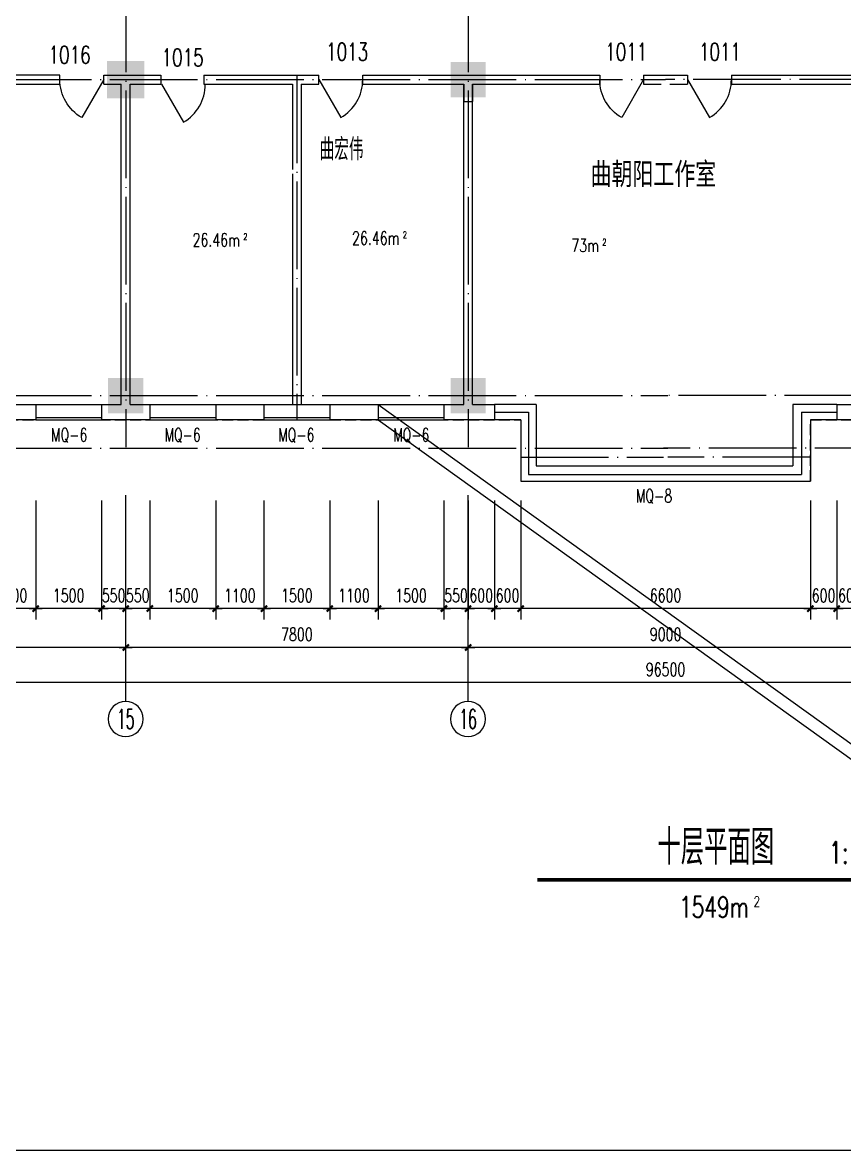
# Model space of a CAD drawing. Extents: x 816818 to 2098601, y 59070 to 390605.
# Drawn here: x 1022350 to 1041075, y 138712 to 164410 of the extents above; entities that cross this region are included whole.
import ezdxf
from ezdxf.enums import TextEntityAlignment as Align

# ---------------------------------------------------------------- set-up
doc = ezdxf.new("R2010")
doc.units = 0
doc.header["$LTSCALE"] = 1000
doc.header["$MEASUREMENT"] = 0
doc.linetypes.add('DASH', pattern=[0.35, 0.25, -0.1])
doc.linetypes.add('DOTE', pattern=[2.42, 2, -0.2, 0.02, -0.2])
doc.layers.get('0').update_dxf_attribs({"linetype": 'CONTINUOUS'})
doc.layers.get('DEFPOINTS').update_dxf_attribs({"linetype": 'CONTINUOUS'})
for name, color, linetype in [('AXIS', 3, 'CONTINUOUS'), ('AXIS_TEXT', 7, 'CONTINUOUS'), ('COLUMN', 7, 'CONTINUOUS'), ('DOTE', 1, 'DOTE'), ('MCB', 30, 'CONTINUOUS'), ('PUB_TEXT', 7, 'CONTINUOUS'), ('WALL', 255, 'CONTINUOUS'), ('WINDOW', 2, 'CONTINUOUS'), ('WINDOW_TEXT', 7, 'CONTINUOUS'), ('和面积', 6, 'DASH'), ('面积注记', 7, 'CONTINUOUS')]:
    doc.layers.add(name, color=color, linetype=linetype)
doc.styles.add('_HZTXT', font='romans.shx', dxfattribs={"width": 0.7, "bigfont": 'z.shx'})
doc.styles.add('COMPLEX', font='COMPLEX')
doc.styles.add('DIM_FONT', font='SIMPLEX.shx', dxfattribs={"width": 0.7})
doc.styles.add('SIMPLEX', font='SIMPLEX.SHX')
doc.styles.add('Z', font='romans', dxfattribs={"width": 0.8, "bigfont": 'z'})
doc.dimstyles.new('AXIS', dxfattribs={"dimtxt": 300, "dimasz": 1, "dimexe": 250, "dimexo": 300, "dimgap": 150, "dimtad": 1, "dimdec": 0, "dimzin": 0, "dimdsep": 46, "dimtxsty": 'DIM_FONT', "dimblk": '_DIMX', "dimcen": 2.5, "dimse1": 1, "dimse2": 1, "dimclrt": 7, "dimadec": 0, "dimazin": 0, "dimtfac": 1, "dimtdec": 0, "dimtix": 1, "dimtmove": 2, "dimatfit": 3, "dimldrblk": '_DIMX', "dimfxl": 1, "dimarcsym": 0})
doc.dimstyles.new('DIMA', dxfattribs={"dimtxt": 300, "dimasz": 1, "dimexe": 250, "dimexo": 300, "dimgap": 150, "dimtad": 1, "dimdec": 0, "dimzin": 0, "dimdsep": 46, "dimtxsty": 'DIM_FONT', "dimblk": '_DIMX', "dimcen": 2.5, "dimse1": 1, "dimclrt": 7, "dimadec": 0, "dimazin": 0, "dimtfac": 1, "dimtdec": 0, "dimtix": 1, "dimtmove": 2, "dimatfit": 3, "dimldrblk": '_DIMX', "dimfxl": 1, "dimarcsym": 0})
doc.dimstyles.new('DIMB', dxfattribs={"dimtxt": 300, "dimasz": 1, "dimexe": 250, "dimexo": 300, "dimgap": 150, "dimtad": 1, "dimdec": 0, "dimzin": 0, "dimdsep": 46, "dimtxsty": 'DIM_FONT', "dimblk": '_DIMX', "dimcen": 2.5, "dimse2": 1, "dimclrt": 7, "dimadec": 0, "dimazin": 0, "dimtfac": 1, "dimtdec": 0, "dimtix": 1, "dimtmove": 2, "dimatfit": 3, "dimldrblk": '_DIMX', "dimfxl": 1, "dimarcsym": 0})
doc.dimstyles.new('DIMN', dxfattribs={"dimtxt": 300, "dimasz": 1, "dimexe": 250, "dimexo": 300, "dimgap": 150, "dimtad": 1, "dimdec": 0, "dimzin": 0, "dimdsep": 46, "dimtxsty": 'DIM_FONT', "dimblk": '_DIMX', "dimcen": 2.5, "dimclrt": 7, "dimadec": 0, "dimazin": 0, "dimtfac": 1, "dimtdec": 0, "dimtix": 1, "dimtmove": 2, "dimatfit": 3, "dimldrblk": '_DIMX', "dimfxl": 1, "dimarcsym": 0})

# ---------------------------------------------------------------- blocks, each defined once
blk = doc.blocks.new('_DBLK')
blk.add_line((-0.5, 0), (0, -0.866))
blk.add_arc((-0.5, 0), 1, 300, 0)
at = {"layer": 'WINDOW_TEXT', "style": 'SIMPLEX', "flags": 9}
blk.add_attdef('A', text='', height=1, dxfattribs=at).set_placement((0, 1.5), align=Align.MIDDLE)
blk = doc.blocks.new('_AXISO')
blk.add_circle((0, 0), 0.5)
at = {"layer": 'AXIS_TEXT', "style": 'COMPLEX', "width": 1.041667}
blk.add_attdef('A', text='', height=0.56, dxfattribs=at).set_placement((-0.25, -0.28), (0.25, -0.28), align=Align.FIT)
blk = doc.blocks.new('_DIMX')
blk.add_line((-150, 0), (150, 0))
at = {"const_width": 50}
blk.add_lwpolyline([(-70, -70), (70, 70)], dxfattribs=at)
blk = doc.blocks.new('*D1098')
at = {"layer": 'AXIS', "color": 0, "lineweight": -2}
blk.add_line((1041500, 150171), (1032502, 150171), dxfattribs=at)
at = {"layer": 'DEFPOINTS', "color": 0}
for p in [(1032501, 153645), (1041501, 153645), (1032501, 150171)]:
    blk.add_point(p, dxfattribs=at)
at = {"layer": 'AXIS', "color": 0, "lineweight": -2, "rotation": 180}
blk.add_blockref('_DIMX', (1032501, 150171), dxfattribs=at)
at = {"layer": 'AXIS', "color": 0, "lineweight": -2}
blk.add_blockref('_DIMX', (1041501, 150171), dxfattribs=at)
at = {"layer": 'AXIS', "color": 7, "insert": (1037001, 150471), "char_height": 300, "attachment_point": 5, "style": 'DIM_FONT'}
blk.add_mtext('9000', dxfattribs=at)
blk = doc.blocks.new('*D1099')
at = {"layer": 'AXIS', "color": 0, "lineweight": -2}
blk.add_line((1032500, 150171), (1024702, 150171), dxfattribs=at)
at = {"layer": 'DEFPOINTS', "color": 0}
for p in [(1024701, 153645), (1032501, 153645), (1024701, 150171)]:
    blk.add_point(p, dxfattribs=at)
at = {"layer": 'AXIS', "color": 0, "lineweight": -2, "rotation": 180}
blk.add_blockref('_DIMX', (1024701, 150171), dxfattribs=at)
at = {"layer": 'AXIS', "color": 0, "lineweight": -2}
blk.add_blockref('_DIMX', (1032501, 150171), dxfattribs=at)
at = {"layer": 'AXIS', "color": 7, "insert": (1028601, 150471), "char_height": 300, "attachment_point": 5, "style": 'DIM_FONT'}
blk.add_mtext('7800', dxfattribs=at)
blk = doc.blocks.new('*D1100')
at = {"layer": 'AXIS', "color": 0, "lineweight": -2}
blk.add_line((1024700, 150171), (1016902, 150171), dxfattribs=at)
at = {"layer": 'DEFPOINTS', "color": 0}
for p in [(1016901, 153645), (1024701, 153645), (1016901, 150171)]:
    blk.add_point(p, dxfattribs=at)
at = {"layer": 'AXIS', "color": 0, "lineweight": -2, "rotation": 180}
blk.add_blockref('_DIMX', (1016901, 150171), dxfattribs=at)
at = {"layer": 'AXIS', "color": 0, "lineweight": -2}
blk.add_blockref('_DIMX', (1024701, 150171), dxfattribs=at)
at = {"layer": 'AXIS', "color": 7, "insert": (1020801, 150471), "char_height": 300, "attachment_point": 5, "style": 'DIM_FONT'}
blk.add_mtext('7800', dxfattribs=at)
blk = doc.blocks.new('*D1105')
at = {"layer": 'AXIS', "color": 0, "lineweight": -2}
for p, q in [((988750, 153345), (988750, 149121)), ((1085250, 153345), (1085250, 149121)), ((1085249, 149371), (988751, 149371))]:
    blk.add_line(p, q, dxfattribs=at)
at = {"layer": 'DEFPOINTS', "color": 0}
for p in [(988750, 153645), (1085250, 153645), (988750, 149371)]:
    blk.add_point(p, dxfattribs=at)
at = {"layer": 'AXIS', "color": 0, "lineweight": -2, "rotation": 180}
blk.add_blockref('_DIMX', (988750, 149371), dxfattribs=at)
at = {"layer": 'AXIS', "color": 0, "lineweight": -2}
blk.add_blockref('_DIMX', (1085250, 149371), dxfattribs=at)
at = {"layer": 'AXIS', "color": 7, "insert": (1037000, 149671), "char_height": 300, "attachment_point": 5, "style": 'DIM_FONT'}
blk.add_mtext('96500', dxfattribs=at)
blk = doc.blocks.new('*D1106')
at = {"layer": 'AXIS', "color": 0, "lineweight": -2}
for p, q in [((1025250, 153522), (1025250, 150807)), ((1024700, 151057), (1024699, 151057)), ((1025250, 151057), (1024701, 151057)), ((1025251, 151057), (1025252, 151057))]:
    blk.add_line(p, q, dxfattribs=at)
at = {"layer": 'DEFPOINTS', "color": 0}
for p in [(1024701, 153822), (1025250, 153822), (1024701, 151057)]:
    blk.add_point(p, dxfattribs=at)
at = {"layer": 'AXIS', "color": 0, "lineweight": -2}
blk.add_blockref('_DIMX', (1024701, 151057), dxfattribs=at)
at = {"layer": 'AXIS', "color": 0, "lineweight": -2, "rotation": 180}
blk.add_blockref('_DIMX', (1025250, 151057), dxfattribs=at)
at = {"layer": 'AXIS', "color": 7, "insert": (1024975, 151357), "char_height": 300, "attachment_point": 5, "style": 'DIM_FONT'}
blk.add_mtext('550', dxfattribs=at)
blk = doc.blocks.new('*D1107')
at = {"layer": 'AXIS', "color": 0, "lineweight": -2}
for p, q in [((1022650, 153522), (1022650, 150807)), ((1024150, 153522), (1024150, 150807)), ((1024149, 151057), (1022651, 151057))]:
    blk.add_line(p, q, dxfattribs=at)
at = {"layer": 'DEFPOINTS', "color": 0}
for p in [(1022650, 153822), (1024150, 153822), (1022650, 151057)]:
    blk.add_point(p, dxfattribs=at)
at = {"layer": 'AXIS', "color": 0, "lineweight": -2, "rotation": 180}
blk.add_blockref('_DIMX', (1022650, 151057), dxfattribs=at)
at = {"layer": 'AXIS', "color": 0, "lineweight": -2}
blk.add_blockref('_DIMX', (1024150, 151057), dxfattribs=at)
at = {"layer": 'AXIS', "color": 7, "insert": (1023400, 151357), "char_height": 300, "attachment_point": 5, "style": 'DIM_FONT'}
blk.add_mtext('1500', dxfattribs=at)
blk = doc.blocks.new('*D1114')
at = {"layer": 'AXIS', "color": 0, "lineweight": -2}
for p, q in [((1024150, 153522), (1024150, 150807)), ((1024149, 151057), (1024148, 151057)), ((1024701, 151057), (1024150, 151057)), ((1024702, 151057), (1024703, 151057))]:
    blk.add_line(p, q, dxfattribs=at)
at = {"layer": 'DEFPOINTS', "color": 0}
for p in [(1024150, 153822), (1024701, 153822), (1024150, 151057)]:
    blk.add_point(p, dxfattribs=at)
at = {"layer": 'AXIS', "color": 0, "lineweight": -2}
blk.add_blockref('_DIMX', (1024150, 151057), dxfattribs=at)
at = {"layer": 'AXIS', "color": 0, "lineweight": -2, "rotation": 180}
blk.add_blockref('_DIMX', (1024701, 151057), dxfattribs=at)
at = {"layer": 'AXIS', "color": 7, "insert": (1024425, 151357), "char_height": 300, "attachment_point": 5, "style": 'DIM_FONT'}
blk.add_mtext('550', dxfattribs=at)
blk = doc.blocks.new('*D1136')
at = {"layer": 'AXIS', "color": 0, "lineweight": -2}
for p, q in [((1040300, 153522), (1040300, 150807)), ((1040900, 153522), (1040900, 150807)), ((1040299, 151057), (1040298, 151057)), ((1040900, 151057), (1040300, 151057)), ((1040901, 151057), (1040902, 151057))]:
    blk.add_line(p, q, dxfattribs=at)
at = {"layer": 'DEFPOINTS', "color": 0}
for p in [(1040300, 153822), (1040900, 153822), (1040300, 151057)]:
    blk.add_point(p, dxfattribs=at)
at = {"layer": 'AXIS', "color": 0, "lineweight": -2}
blk.add_blockref('_DIMX', (1040300, 151057), dxfattribs=at)
at = {"layer": 'AXIS', "color": 0, "lineweight": -2, "rotation": 180}
blk.add_blockref('_DIMX', (1040900, 151057), dxfattribs=at)
at = {"layer": 'AXIS', "color": 7, "insert": (1040600, 151357), "char_height": 300, "attachment_point": 5, "style": 'DIM_FONT'}
blk.add_mtext('600', dxfattribs=at)
blk = doc.blocks.new('*D1137')
at = {"layer": 'AXIS', "color": 0, "lineweight": -2}
for p, q in [((1040900, 153522), (1040900, 150807)), ((1041500, 153522), (1041500, 150807)), ((1040899, 151057), (1040898, 151057)), ((1041500, 151057), (1040900, 151057)), ((1041501, 151057), (1041502, 151057))]:
    blk.add_line(p, q, dxfattribs=at)
at = {"layer": 'DEFPOINTS', "color": 0}
for p in [(1040900, 153822), (1041500, 153822), (1040900, 151057)]:
    blk.add_point(p, dxfattribs=at)
at = {"layer": 'AXIS', "color": 0, "lineweight": -2}
blk.add_blockref('_DIMX', (1040900, 151057), dxfattribs=at)
at = {"layer": 'AXIS', "color": 0, "lineweight": -2, "rotation": 180}
blk.add_blockref('_DIMX', (1041500, 151057), dxfattribs=at)
at = {"layer": 'AXIS', "color": 7, "insert": (1041200, 151357), "char_height": 300, "attachment_point": 5, "style": 'DIM_FONT'}
blk.add_mtext('600', dxfattribs=at)
blk = doc.blocks.new('*D1138')
at = {"layer": 'AXIS', "color": 0, "lineweight": -2}
for p, q in [((1032500, 153522), (1032500, 150807)), ((1033100, 153522), (1033100, 150807)), ((1032499, 151057), (1032498, 151057)), ((1033100, 151057), (1032500, 151057)), ((1033101, 151057), (1033102, 151057))]:
    blk.add_line(p, q, dxfattribs=at)
at = {"layer": 'DEFPOINTS', "color": 0}
for p in [(1032500, 153822), (1033100, 153822), (1032500, 151057)]:
    blk.add_point(p, dxfattribs=at)
at = {"layer": 'AXIS', "color": 0, "lineweight": -2}
blk.add_blockref('_DIMX', (1032500, 151057), dxfattribs=at)
at = {"layer": 'AXIS', "color": 0, "lineweight": -2, "rotation": 180}
blk.add_blockref('_DIMX', (1033100, 151057), dxfattribs=at)
at = {"layer": 'AXIS', "color": 7, "insert": (1032800, 151357), "char_height": 300, "attachment_point": 5, "style": 'DIM_FONT'}
blk.add_mtext('600', dxfattribs=at)
blk = doc.blocks.new('*D1139')
at = {"layer": 'AXIS', "color": 0, "lineweight": -2}
for p, q in [((1030450, 153522), (1030450, 150807)), ((1031950, 153522), (1031950, 150807)), ((1031949, 151057), (1030451, 151057))]:
    blk.add_line(p, q, dxfattribs=at)
at = {"layer": 'DEFPOINTS', "color": 0}
for p in [(1030450, 153822), (1031950, 153822), (1030450, 151057)]:
    blk.add_point(p, dxfattribs=at)
at = {"layer": 'AXIS', "color": 0, "lineweight": -2, "rotation": 180}
blk.add_blockref('_DIMX', (1030450, 151057), dxfattribs=at)
at = {"layer": 'AXIS', "color": 0, "lineweight": -2}
blk.add_blockref('_DIMX', (1031950, 151057), dxfattribs=at)
at = {"layer": 'AXIS', "color": 7, "insert": (1031200, 151357), "char_height": 300, "attachment_point": 5, "style": 'DIM_FONT'}
blk.add_mtext('1500', dxfattribs=at)
blk = doc.blocks.new('*D1140')
at = {"layer": 'AXIS', "color": 0, "lineweight": -2}
for p, q in [((1031950, 153522), (1031950, 150807)), ((1032500, 153522), (1032500, 150807)), ((1031949, 151057), (1031948, 151057)), ((1032500, 151057), (1031950, 151057)), ((1032501, 151057), (1032502, 151057))]:
    blk.add_line(p, q, dxfattribs=at)
at = {"layer": 'DEFPOINTS', "color": 0}
for p in [(1031950, 153822), (1032500, 153822), (1031950, 151057)]:
    blk.add_point(p, dxfattribs=at)
at = {"layer": 'AXIS', "color": 0, "lineweight": -2}
blk.add_blockref('_DIMX', (1031950, 151057), dxfattribs=at)
at = {"layer": 'AXIS', "color": 0, "lineweight": -2, "rotation": 180}
blk.add_blockref('_DIMX', (1032500, 151057), dxfattribs=at)
at = {"layer": 'AXIS', "color": 7, "insert": (1032225, 151357), "char_height": 300, "attachment_point": 5, "style": 'DIM_FONT'}
blk.add_mtext('550', dxfattribs=at)
blk = doc.blocks.new('*D1150')
at = {"layer": 'AXIS', "color": 0, "lineweight": -2}
for p, q in [((1021550, 153522), (1021550, 150807)), ((1022650, 153522), (1022650, 150807)), ((1022649, 151057), (1021551, 151057))]:
    blk.add_line(p, q, dxfattribs=at)
at = {"layer": 'DEFPOINTS', "color": 0}
for p in [(1021550, 153822), (1022650, 153822), (1021550, 151057)]:
    blk.add_point(p, dxfattribs=at)
at = {"layer": 'AXIS', "color": 0, "lineweight": -2, "rotation": 180}
blk.add_blockref('_DIMX', (1021550, 151057), dxfattribs=at)
at = {"layer": 'AXIS', "color": 0, "lineweight": -2}
blk.add_blockref('_DIMX', (1022650, 151057), dxfattribs=at)
at = {"layer": 'AXIS', "color": 7, "insert": (1022100, 151357), "char_height": 300, "attachment_point": 5, "style": 'DIM_FONT'}
blk.add_mtext('1100', dxfattribs=at)
blk = doc.blocks.new('*D1153')
at = {"layer": 'AXIS', "color": 0, "lineweight": -2}
for p, q in [((1025250, 153522), (1025250, 150807)), ((1026750, 153522), (1026750, 150807)), ((1026749, 151057), (1025251, 151057))]:
    blk.add_line(p, q, dxfattribs=at)
at = {"layer": 'DEFPOINTS', "color": 0}
for p in [(1025250, 153822), (1026750, 153822), (1025250, 151057)]:
    blk.add_point(p, dxfattribs=at)
at = {"layer": 'AXIS', "color": 0, "lineweight": -2, "rotation": 180}
blk.add_blockref('_DIMX', (1025250, 151057), dxfattribs=at)
at = {"layer": 'AXIS', "color": 0, "lineweight": -2}
blk.add_blockref('_DIMX', (1026750, 151057), dxfattribs=at)
at = {"layer": 'AXIS', "color": 7, "insert": (1026000, 151357), "char_height": 300, "attachment_point": 5, "style": 'DIM_FONT'}
blk.add_mtext('1500', dxfattribs=at)
blk = doc.blocks.new('*D1154')
at = {"layer": 'AXIS', "color": 0, "lineweight": -2}
for p, q in [((1026750, 153522), (1026750, 150807)), ((1027850, 153522), (1027850, 150807)), ((1027849, 151057), (1026751, 151057))]:
    blk.add_line(p, q, dxfattribs=at)
at = {"layer": 'DEFPOINTS', "color": 0}
for p in [(1026750, 153822), (1027850, 153822), (1026750, 151057)]:
    blk.add_point(p, dxfattribs=at)
at = {"layer": 'AXIS', "color": 0, "lineweight": -2, "rotation": 180}
blk.add_blockref('_DIMX', (1026750, 151057), dxfattribs=at)
at = {"layer": 'AXIS', "color": 0, "lineweight": -2}
blk.add_blockref('_DIMX', (1027850, 151057), dxfattribs=at)
at = {"layer": 'AXIS', "color": 7, "insert": (1027300, 151357), "char_height": 300, "attachment_point": 5, "style": 'DIM_FONT'}
blk.add_mtext('1100', dxfattribs=at)
blk = doc.blocks.new('*D1155')
at = {"layer": 'AXIS', "color": 0, "lineweight": -2}
for p, q in [((1027850, 153522), (1027850, 150807)), ((1029350, 153522), (1029350, 150807)), ((1029349, 151057), (1027851, 151057))]:
    blk.add_line(p, q, dxfattribs=at)
at = {"layer": 'DEFPOINTS', "color": 0}
for p in [(1027850, 153822), (1029350, 153822), (1027850, 151057)]:
    blk.add_point(p, dxfattribs=at)
at = {"layer": 'AXIS', "color": 0, "lineweight": -2, "rotation": 180}
blk.add_blockref('_DIMX', (1027850, 151057), dxfattribs=at)
at = {"layer": 'AXIS', "color": 0, "lineweight": -2}
blk.add_blockref('_DIMX', (1029350, 151057), dxfattribs=at)
at = {"layer": 'AXIS', "color": 7, "insert": (1028600, 151357), "char_height": 300, "attachment_point": 5, "style": 'DIM_FONT'}
blk.add_mtext('1500', dxfattribs=at)
blk = doc.blocks.new('*D1156')
at = {"layer": 'AXIS', "color": 0, "lineweight": -2}
for p, q in [((1029350, 153522), (1029350, 150807)), ((1030450, 153522), (1030450, 150807)), ((1030449, 151057), (1029351, 151057))]:
    blk.add_line(p, q, dxfattribs=at)
at = {"layer": 'DEFPOINTS', "color": 0}
for p in [(1029350, 153822), (1030450, 153822), (1029350, 151057)]:
    blk.add_point(p, dxfattribs=at)
at = {"layer": 'AXIS', "color": 0, "lineweight": -2, "rotation": 180}
blk.add_blockref('_DIMX', (1029350, 151057), dxfattribs=at)
at = {"layer": 'AXIS', "color": 0, "lineweight": -2}
blk.add_blockref('_DIMX', (1030450, 151057), dxfattribs=at)
at = {"layer": 'AXIS', "color": 7, "insert": (1029900, 151357), "char_height": 300, "attachment_point": 5, "style": 'DIM_FONT'}
blk.add_mtext('1100', dxfattribs=at)
blk = doc.blocks.new('_FZH')
blk.add_solid([(-0.5, -0.5), (0.5, -0.5), (-0.5, 0.5), (0.5, 0.5)])
blk = doc.blocks.new('*D1307')
at = {"layer": 'AXIS', "color": 0, "lineweight": -2}
for p, q in [((1033100, 153522), (1033100, 150807)), ((1033700, 153522), (1033700, 150807)), ((1033099, 151057), (1033098, 151057)), ((1033700, 151057), (1033100, 151057)), ((1033701, 151057), (1033702, 151057))]:
    blk.add_line(p, q, dxfattribs=at)
at = {"layer": 'DEFPOINTS', "color": 0}
for p in [(1033100, 153822), (1033700, 153822), (1033100, 151057)]:
    blk.add_point(p, dxfattribs=at)
at = {"layer": 'AXIS', "color": 0, "lineweight": -2}
blk.add_blockref('_DIMX', (1033100, 151057), dxfattribs=at)
at = {"layer": 'AXIS', "color": 0, "lineweight": -2, "rotation": 180}
blk.add_blockref('_DIMX', (1033700, 151057), dxfattribs=at)
at = {"layer": 'AXIS', "color": 7, "insert": (1033400, 151357), "char_height": 300, "attachment_point": 5, "style": 'DIM_FONT'}
blk.add_mtext('600', dxfattribs=at)
blk = doc.blocks.new('*D1308')
at = {"layer": 'AXIS', "color": 0, "lineweight": -2}
for p, q in [((1033700, 153522), (1033700, 150807)), ((1040300, 153522), (1040300, 150807)), ((1040299, 151057), (1033701, 151057))]:
    blk.add_line(p, q, dxfattribs=at)
at = {"layer": 'DEFPOINTS', "color": 0}
for p in [(1033700, 153822), (1040300, 153822), (1033700, 151057)]:
    blk.add_point(p, dxfattribs=at)
at = {"layer": 'AXIS', "color": 0, "lineweight": -2, "rotation": 180}
blk.add_blockref('_DIMX', (1033700, 151057), dxfattribs=at)
at = {"layer": 'AXIS', "color": 0, "lineweight": -2}
blk.add_blockref('_DIMX', (1040300, 151057), dxfattribs=at)
at = {"layer": 'AXIS', "color": 7, "insert": (1037000, 151357), "char_height": 300, "attachment_point": 5, "style": 'DIM_FONT'}
blk.add_mtext('6600', dxfattribs=at)

msp = doc.modelspace()

# ---------------------------------------------------------------- linework, layer by layer
at = {"layer": 'AXIS'}
for p, q in [((1024700.5, 148941.6), (1024700.5, 153645.1)), ((1032500.5, 148941.6), (1032500.5, 153645.1))]:
    msp.add_line(p, q, dxfattribs=at)
at = {"layer": 'DOTE'}
for p, q in [((1024700.4, 177382.5), (1024700.4, 154734.9)), ((1032500.4, 177382.5), (1032500.4, 154734.9)), ((1028600.4, 163209.4), (1028600.4, 155359.4)), ((985618.5, 163109.4), (1037000.4, 163109.4)), ((1046888.1, 163109.4), (1037000.4, 163109.4)), ((985618.5, 155909.4), (1037050.4, 155909.4)), ((1092531.4, 155909.4), (1037050.4, 155909.4)), ((985618.5, 154709.4), (1037050.4, 154709.4)), ((1088382.3, 154709.4), (1036950.4, 154709.4)), ((1033700.4, 154509.4), (1036950.4, 154509.4)), ((1040300.4, 154509.4), (1037050.4, 154509.4))]:
    msp.add_line(p, q, dxfattribs=at)
at = {"layer": 'MCB'}
for p, q in [((1025499.9, 163209.4), (1025499.9, 163009.4)), ((1026482.1, 163209.4), (1026482.1, 163009.4)), ((1026750.4, 163009.4), (1028200.7, 163009.4)), ((1028500.4, 160709.4), (1028500.4, 159709.4)), ((1028700.4, 160709.4), (1028700.4, 159709.4))]:
    msp.add_line(p, q, dxfattribs=at)
msp.add_lwpolyline([(978483, 185234.9), (1095252.8, 185234.9), (1095252.8, 138712.1), (978483, 138712.1)], close=True, dxfattribs=at)
at = {"layer": 'WALL'}
for p, q in [((1023200.4, 163209.4), (1018400.4, 163209.4)), ((1023200.4, 163009.4), (1023200.4, 163209.4)), ((1024200.4, 163209.4), (1025499.9, 163209.4)), ((1024200.4, 163009.4), (1024200.4, 163209.4)), ((1026482.1, 163209.4), (1029100.4, 163209.4)), ((1029100.4, 163009.4), (1029100.4, 163209.4)), ((1030100.4, 163009.4), (1030100.4, 163209.4)), ((1030100.4, 163209.4), (1035500.4, 163209.4)), ((1035500.4, 163209.4), (1035500.4, 163009.4)), ((1036500.4, 163209.4), (1037500.4, 163209.4)), ((1036500.4, 163209.4), (1036500.4, 163009.4)), ((1037500.4, 163209.4), (1037500.4, 163009.4)), ((1038500.4, 163209.4), (1038500.4, 163009.4)), ((1038500.4, 163209.4), (1043900.4, 163209.4)), ((1018400.4, 163009.4), (1023200.4, 163009.4)), ((1024200.4, 163009.4), (1024600.4, 163009.4)), ((1024600.4, 155709.4), (1024600.4, 163009.4)), ((1024800.4, 155709.4), (1024800.4, 163009.4)), ((1024800.4, 163009.4), (1025499.9, 163009.4)), ((1026482.1, 163009.4), (1026750.4, 163009.4)), ((1026850.4, 163009.4), (1028100.7, 163009.4)), ((1028200.7, 163009.4), (1028500.7, 163009.4)), ((1028500.4, 163009.4), (1028500.4, 161059.4)), ((1028500.7, 163009.4), (1028500.7, 162909.4)), ((1028700.4, 163009.4), (1028700.4, 160709.4)), ((1028700.4, 163009.4), (1029100.4, 163009.4)), ((1030100.4, 163009.4), (1032400.4, 163009.4)), ((1032400.4, 163009.4), (1032400.4, 162609.4)), ((1032400.4, 155709.4), (1032400.4, 163009.4)), ((1032600.4, 163009.4), (1032600.4, 162609.4)), ((1032600.4, 163009.4), (1035500.4, 163009.4)), ((1032600.4, 155709.4), (1032600.4, 163009.4)), ((1036500.4, 163009.4), (1036900.4, 163009.4)), ((1037100.4, 163009.4), (1037500.4, 163009.4)), ((1038500.4, 163009.4), (1041400.4, 163009.4)), ((1032400.4, 162609.4), (1032600.4, 162609.4)), ((1028500.4, 160959.4), (1028500.4, 160709.4)), ((1028500.4, 159709.4), (1028500.4, 155709.4)), ((1028700.4, 159709.4), (1028700.4, 155709.4)), ((1021550.4, 155709.4), (1022650.4, 155709.4)), ((1022650.4, 155709.4), (1022650.4, 155359.4)), ((1024150.4, 155709.4), (1024150.4, 155359.4)), ((1024150.4, 155709.4), (1024600.4, 155709.4)), ((1024800.4, 155709.4), (1025250.4, 155709.4)), ((1025250.4, 155709.4), (1025250.4, 155359.4)), ((1026750.4, 155709.4), (1026750.4, 155359.4)), ((1026750.4, 155709.4), (1027850.4, 155709.4)), ((1027850.4, 155709.4), (1027850.4, 155359.4)), ((1029350.4, 155709.4), (1029350.4, 155359.4)), ((1029350.4, 155709.4), (1030450.4, 155709.4)), ((1030450.4, 155709.4), (1030450.4, 155359.4)), ((1031950.4, 155709.4), (1031950.4, 155359.4)), ((1031950.4, 155709.4), (1032400.4, 155709.4)), ((1032600.4, 155709.4), (1033100.4, 155709.4)), ((1033100.4, 155709.4), (1033100.4, 155359.4)), ((1040900.4, 155709.4), (1041400.4, 155709.4)), ((1040900.4, 155709.4), (1040900.4, 155359.4)), ((1022650.4, 155359.4), (1021550.4, 155359.4)), ((1025250.4, 155359.4), (1024150.4, 155359.4)), ((1027850.4, 155359.4), (1026750.4, 155359.4)), ((1030450.4, 155359.4), (1029350.4, 155359.4)), ((1033100.4, 155359.4), (1031950.4, 155359.4)), ((1042050.4, 155359.4), (1040900.4, 155359.4))]:
    msp.add_line(p, q, dxfattribs=at)
at = {"layer": 'WINDOW'}
for p, q in [((1022650.4, 155709.4), (1024150.4, 155709.4)), ((1025250.4, 155709.4), (1026750.4, 155709.4)), ((1027850.4, 155709.4), (1029350.4, 155709.4)), ((1030450.4, 155709.4), (1044598.1, 145555)), ((1030450.4, 155709.4), (1031950.4, 155709.4)), ((1034050.4, 155709.4), (1033100.4, 155709.4)), ((1033100.4, 155534.4), (1033875.4, 155534.4)), ((1033875.4, 155534.4), (1033875.4, 154109.4)), ((1034050.4, 155709.4), (1034050.4, 154308.4)), ((1039900.4, 155709.4), (1039900.4, 154308.4)), ((1040900.4, 155709.4), (1039900.4, 155709.4)), ((1040100.4, 155534.4), (1040100.4, 154109.4)), ((1040100.4, 155534.4), (1040900.4, 155534.4)), ((1022650.4, 155409.4), (1024150.4, 155409.4)), ((1022650.4, 155359.4), (1024150.4, 155359.4)), ((1025250.4, 155409.4), (1026750.4, 155409.4)), ((1025250.4, 155359.4), (1026750.4, 155359.4)), ((1027850.4, 155409.4), (1029350.4, 155409.4)), ((1027850.4, 155359.4), (1029350.4, 155359.4)), ((1030450.4, 155409.4), (1031950.4, 155409.4)), ((1030450.4, 155359.4), (1044598.1, 145205)), ((1030450.4, 155359.4), (1031950.4, 155359.4)), ((1033700.4, 155359.4), (1033100.4, 155359.4)), ((1033700.4, 155359.4), (1033700.4, 153959.4)), ((1040300.4, 155359.4), (1040300.4, 153959.4)), ((1040900.4, 155359.4), (1040300.4, 155359.4)), ((1034050.4, 154308.4), (1039900.4, 154308.4)), ((1033700.4, 153959.4), (1040300.4, 153959.4)), ((1033875.4, 154109.4), (1040100.4, 154109.4))]:
    msp.add_line(p, q, dxfattribs=at)
msp.add_lwpolyline([(1040300.4, 155359.4), (1040300.4, 153959.4)], dxfattribs=at)
at = {"layer": 'WINDOW', "const_width": 80}
msp.add_lwpolyline([(1034077.8, 144876.8), (1042467.1, 144876.8)], dxfattribs=at)
at = {"layer": '和面积'}
msp.add_lwpolyline([(1013600.4, 155359.4), (1033700.4, 155359.4), (1033700.4, 153959.4), (1040300.4, 153959.4), (1040300.4, 155359.4), (1060400.4, 155359.4), (1060400.2, 154159.4), (1064000.4, 154159.4), (1064000.4, 153859.4), (1065800.4, 153859.4), (1065800.4, 154159.4), (1069400.4, 154159.4), (1069400.4, 155359.4), (1077150.4, 155359.4), (1077150.4, 156559.4), (1085500.4, 156559.4), (1085500.4, 171209.4), (1076050.4, 171209.4), (1076050.4, 166659.4), (1061550.5, 166659.4), (1061550.5, 174809.4), (1056700.4, 174809.4), (1056700.4, 173609.4), (1017300.4, 173609.4)], dxfattribs=at)

# ---------------------------------------------------------------- block references
at = {"layer": 'AXIS'}
ref = msp.add_blockref('_AXISO', (1024700.5, 148541.6), dxfattribs=dict(at, xscale=-800, yscale=800, zscale=800, rotation=180))
ref.add_attrib('A', '15', dxfattribs={"layer": 'AXIS_TEXT', "height": 448, "style": 'COMPLEX', "width": 0.646552}).set_placement((1024500.5, 148317.6), (1024900.5, 148317.6), align=Align.FIT)
ref = msp.add_blockref('_AXISO', (1032500.5, 148541.6), dxfattribs=dict(at, xscale=-800, yscale=800, zscale=800, rotation=180))
ref.add_attrib('A', '16', dxfattribs={"layer": 'AXIS_TEXT', "height": 448, "style": 'COMPLEX', "width": 0.646552}).set_placement((1032300.5, 148317.6), (1032700.5, 148317.6), align=Align.FIT)
at = {"layer": 'COLUMN', "zscale": 600}
for p, xscale, yscale in [((1024700.4, 163109.4), 850, 850), ((1032500.4, 163109.4), 800, 800), ((1024700.4, 155909.4), 800, 800), ((1032500.4, 155909.4), 800, 800)]:
    msp.add_blockref('_FZH', p, dxfattribs=dict(at, xscale=xscale, yscale=yscale))
at = {"layer": 'WINDOW', "yscale": 1000, "zscale": 1000}
for p, xscale in [((1023700.4, 163109.4), -1000), ((1026013.4, 163002.6), 1000), ((1029600.4, 163109.4), 1000), ((1036000.4, 163109.4), -1000), ((1038000.4, 163109.4), 1000)]:
    msp.add_blockref('_DBLK', p, dxfattribs=dict(at, xscale=xscale))

# ---------------------------------------------------------------- texts
at = {"layer": 'MCB', "style": 'Z', "width": 0.7}
for s, p in [('MQ-6', (1022999.1, 154867.7)), ('MQ-6', (1025582.9, 154867.7)), ('MQ-6', (1028173.3, 154867.7)), ('MQ-6', (1030792.5, 154867.7)), ('MQ-8', (1036324.2, 153478.2))]:
    msp.add_text(s, height=300, dxfattribs=at).set_placement(p)
at = {"layer": 'MCB', "attachment_point": 1, "style": 'DIM_FONT'}
for s, insert, char_height, width in [('{\\C0;1016}', (1022941.7, 163874.3), 400, 1688.088), ('{\\C0;1015}', (1025516.3, 163814.9), 400, 1688.088), ('{\\C0;1013}', (1029265, 163944.5), 400, 1688.088), ('{\\C0;1011}', (1035624.4, 163942.1), 400, 1688.088), ('{\\C0;1011}', (1037759.4, 163942.1), 400, 1688.088), ('{\\Fromans,z|c134;曲宏伟}', (1029119.8, 161771.2), 500, 2854.842), ('{\\fSimSun|b0|i0|c134|p2;曲朝阳工作室}', (1035290.7, 161214.2), 500, 3810.227)]:
    msp.add_mtext(s, dxfattribs=dict(at, insert=insert, char_height=char_height, width=width))
at = {"layer": 'PUB_TEXT', "style": 'DIM_FONT', "width": 0.7}
for s, height, p in [('26.46m', 300, (1027303.4, 159456.6)), ('26.46m', 300, (1030937.6, 159498.3)), ('73m', 300, (1035482.7, 159332.4)), ('1549m', 480, (1038891.9, 144259.6))]:
    msp.add_text(s, height=height, dxfattribs=at).set_placement(p, align=Align.MIDDLE_RIGHT)
for height, p in [(150, (1027303.4, 159456.6)), (150, (1030937.6, 159498.3)), (150, (1035482.7, 159332.4)), (240, (1038891.9, 144259.6))]:
    msp.add_text(' 2', height=height, dxfattribs=at).set_placement(p)
at = {"layer": '面积注记', "style": '_HZTXT', "width": 0.7}
for s, height, p in [('十层平面图', 800, (1036814.5, 145220.9)), ('1:100', 500, (1040720.6, 145249.6))]:
    msp.add_text(s, height=height, dxfattribs=at).set_placement(p)

# ---------------------------------------------------------------- dimensions: what is measured, and where the dimension line sits
at = {"layer": 'AXIS'}
for p1, p2, distance, dimstyle, picture, middle in [((1022650.4, 153822.3), (1021550.4, 153822.3), 2765.6, 'DIMN', '*D1150', (1022100.4, 151356.7)), ((1024150.4, 153822.3), (1022650.4, 153822.3), 2765.6, 'DIMN', '*D1107', (1023400.4, 151356.7)), ((1024700.5, 153822.3), (1024150.4, 153822.3), 2765.6, 'DIMA', '*D1114', (1024425.5, 151356.7)), ((1025250.4, 153822.3), (1024700.5, 153822.3), 2765.6, 'DIMB', '*D1106', (1024975.5, 151356.7)), ((1026750.4, 153822.3), (1025250.4, 153822.3), 2765.6, 'DIMN', '*D1153', (1026000.4, 151356.7)), ((1027850.4, 153822.3), (1026750.4, 153822.3), 2765.6, 'DIMN', '*D1154', (1027300.4, 151356.7)), ((1029350.4, 153822.3), (1027850.4, 153822.3), 2765.6, 'DIMN', '*D1155', (1028600.4, 151356.7)), ((1030450.4, 153822.3), (1029350.4, 153822.3), 2765.6, 'DIMN', '*D1156', (1029900.4, 151356.7)), ((1031950.4, 153822.3), (1030450.4, 153822.3), 2765.6, 'DIMN', '*D1139', (1031200.4, 151356.7)), ((1032500.4, 153822.3), (1031950.4, 153822.3), 2765.6, 'DIMN', '*D1140', (1032225.4, 151356.7)), ((1033100.4, 153822.3), (1032500.4, 153822.3), 2765.6, 'DIMN', '*D1138', (1032800.4, 151356.7)), ((1033700.4, 153822.3), (1033100.4, 153822.3), 2765.6, 'DIMN', '*D1307', (1033400.4, 151356.7)), ((1040300.4, 153822.3), (1033700.4, 153822.3), 2765.6, 'DIMN', '*D1308', (1037000.4, 151356.7)), ((1040900.4, 153822.3), (1040300.4, 153822.3), 2765.6, 'DIMN', '*D1136', (1040600.4, 151356.7)), ((1041500.4, 153822.3), (1040900.4, 153822.3), 2765.6, 'DIMN', '*D1137', (1041200.4, 151356.7)), ((1085250.4, 153645.1), (988750.4, 153645.1), 4274.4, 'DIMN', '*D1105', (1037000.4, 149670.6))]:
    dim = msp.add_aligned_dim(p1=p1, p2=p2, distance=distance, dimstyle=dimstyle, dxfattribs=at)
    dim.commit()
    dim.dimension.update_dxf_attribs({"geometry": picture, "text_midpoint": middle})
for base, p1, p2, picture, middle in [((1016900.5, 150170.6), (1024700.5, 153645.1), (1016900.5, 153645.1), '*D1100', (1020800.5, 150470.6)), ((1024700.5, 150170.6), (1032500.5, 153645.1), (1024700.5, 153645.1), '*D1099', (1028600.5, 150470.6)), ((1032500.5, 150170.6), (1041500.5, 153645.1), (1032500.5, 153645.1), '*D1098', (1037000.5, 150470.6))]:
    dim = msp.add_linear_dim(base=base, p1=p1, p2=p2, angle=180, dimstyle='AXIS', dxfattribs=at)
    dim.commit()
    dim.dimension.update_dxf_attribs({"geometry": picture, "text_midpoint": middle})

doc.saveas('drawing.dxf')
